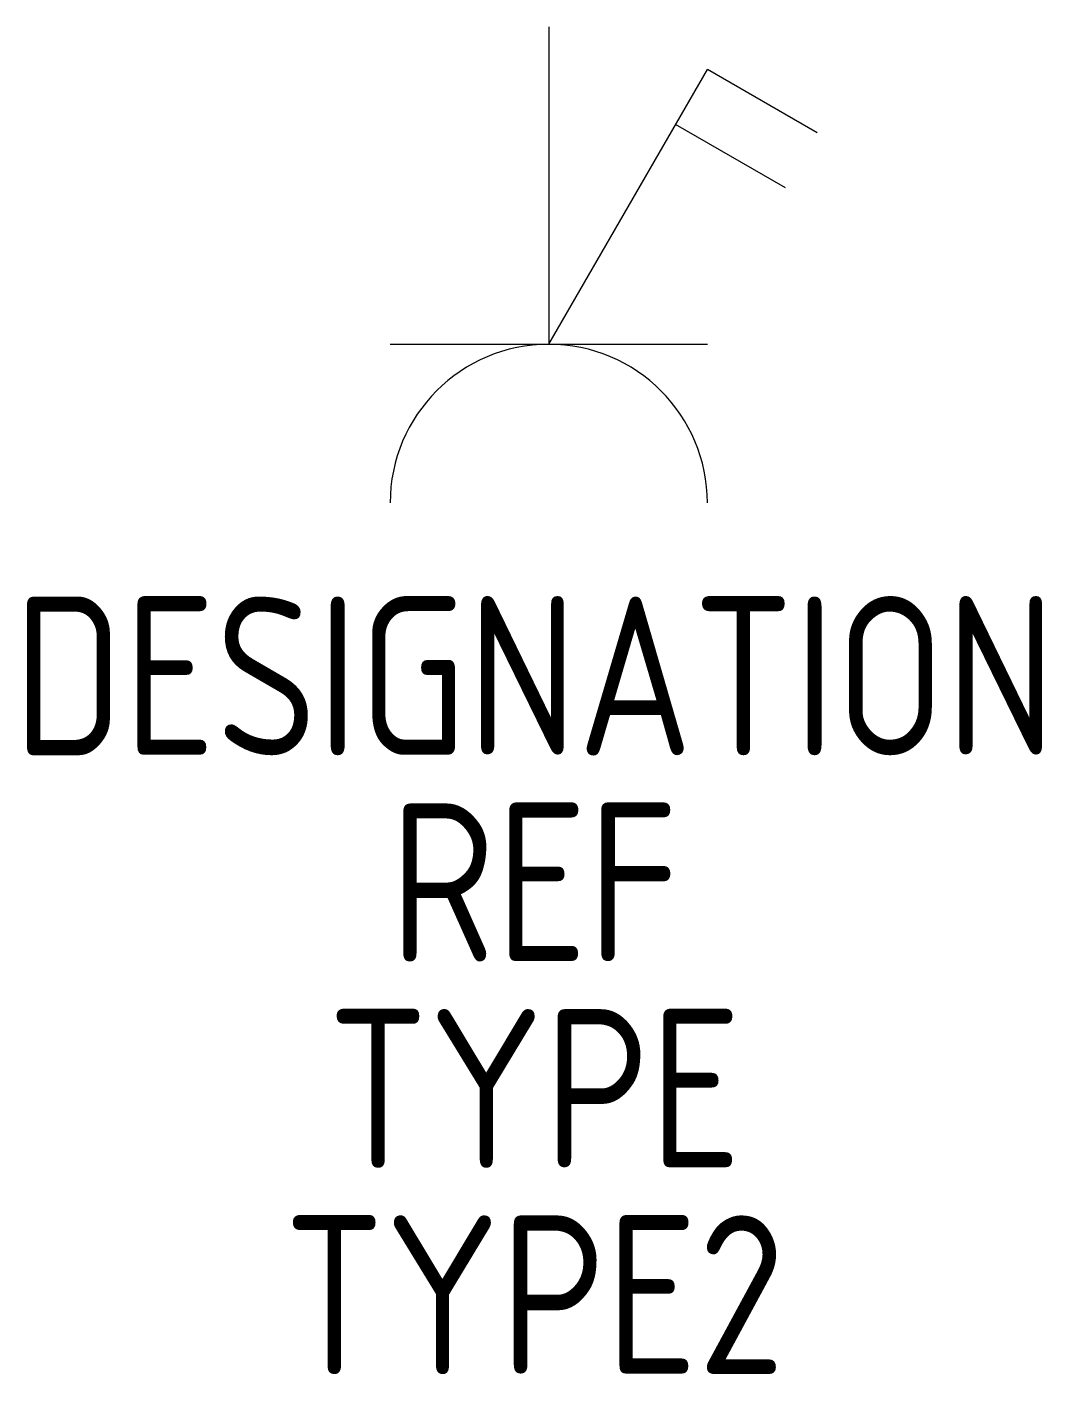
# Model space of a CAD drawing. Header units: millimetres. Extents: x -8.2 to 7.8, y -21.2 to 0.
import ezdxf
from ezdxf.enums import TextEntityAlignment as Align

# ---------------------------------------------------------------- set-up
doc = ezdxf.new("R2010")
doc.units = ezdxf.units.MM
doc.layers.add('SYMB_TXT_NOM', color=3, linetype='Continuous')
doc.layers.add('SYMBOLE', color=3, linetype='Continuous')
doc.styles.add('NET2_5', font='isocp.shx', dxfattribs={"width": 0.9, "height": 2.5})

msp = doc.modelspace()

# ---------------------------------------------------------------- linework, layer by layer
at = {"layer": 'SYMBOLE'}
for p, q in [((0, 0), (0, -5)), ((0, -5), (2.5, -0.67)), ((4.232, -1.67), (2.5, -0.67)), ((3.732, -2.536), (2, -1.536)), ((-2.5, -5), (2.5, -5))]:
    msp.add_line(p, q, dxfattribs=at)
msp.add_arc((0, -7.5), 2.5, 0, 180, dxfattribs=at)

# ---------------------------------------------------------------- texts
at = {"layer": 'SYMB_TXT_NOM', "style": 'NET2_5', "width": 0.9, "flags": 8}
for tag, text, p in [('DESIGNATION', 'X?', (-0.225, -11.474)), ('REF', '', (-0.225, -14.724)), ('TYPE', '', (-0.225, -17.974)), ('TYPE2', '', (-0.225, -21.224))]:
    msp.add_attdef(tag, text=text, height=2.5, dxfattribs=at).set_placement(p, align=Align.CENTER)

doc.saveas('drawing.dxf')
